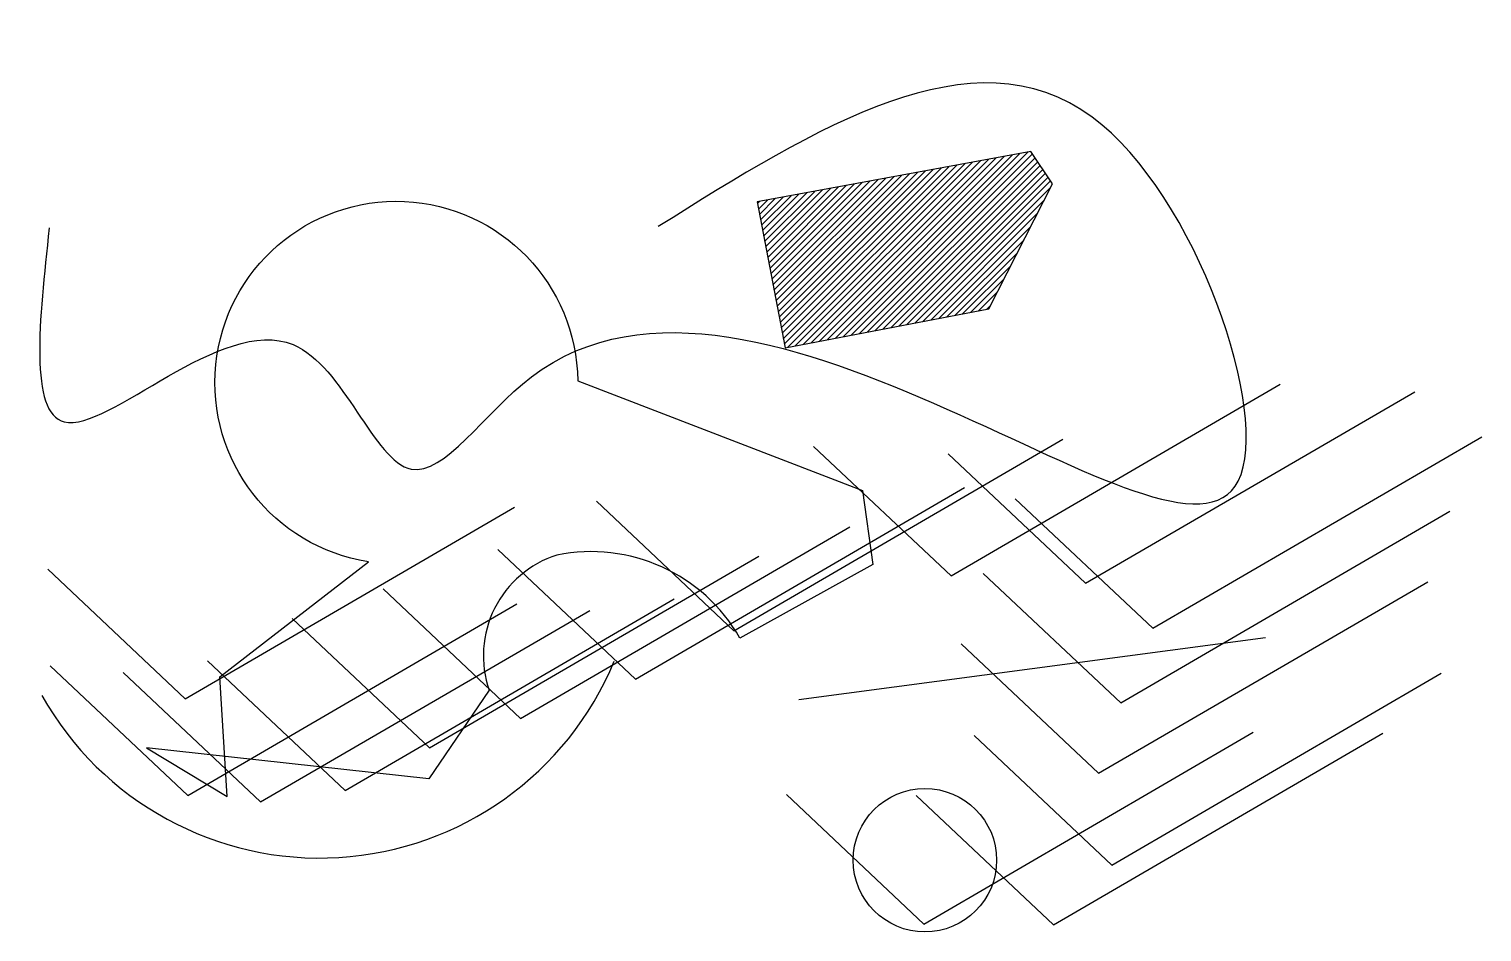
# Model space of a CAD drawing. Header units: metres. Extents: x -131 to 898, y -357 to 739.
# Drawn here: x -131 to 882, y 109 to 739 of the extents above; entities that cross this region are included whole.
import ezdxf

# ---------------------------------------------------------------- set-up
doc = ezdxf.new("R2010")
doc.units = ezdxf.units.M

msp = doc.modelspace()

# ---------------------------------------------------------------- hatches: boundary and pattern name
h = msp.add_hatch()
h.set_pattern_fill('ANSI31', color=256)
h.set_pattern_definition([(45, (0, 200), (-2.245064, 2.245064), [])])
h.paths.add_polyline_path([(396, 516.5), (538.1, 543.7), (582.4, 631), (567.4, 653.4), (376.5, 618.3)])

# ---------------------------------------------------------------- linework, layer by layer
for p, q in [((567.4, 653.4), (376.5, 618.3)), ((582.4, 631), (567.4, 653.4)), ((538.1, 543.7), (582.4, 631)), ((376.5, 618.3), (396, 516.5)), ((396, 516.5), (538.1, 543.7))]:
    msp.add_line(p, q)
msp.add_lwpolyline([(7.2, 203.6), (2, 287.1), (105.7, 367.4, -2.159499), (251.5, 493.6), (450.1, 417), (457.1, 365.6), (364.6, 314.2, 0.323138), (237, 372.1, 0.420216), (189.8, 277.8), (147.8, 216.1), (-49, 237.6)], format="xyb", close=True)
for points in [[(415.9, 447.8, 0), (511.7, 357.6, 0), (741.2, 491.2, 0)], [(509.7, 442.7, 0), (605.4, 352.4, 0), (834.9, 486, 0)], [(264.5, 409.6, 0), (360.3, 319.3, 0), (589.7, 452.9, 0)], [(556.5, 411.3, 0), (652.3, 321, 0), (881.7, 454.6, 0)], [(195.9, 375.9, 0), (291.7, 285.6, 0), (521.1, 419.2, 0)], [(-117.8, 362.2, 0), (-22, 271.9, 0), (207.4, 405.5, 0)], [(534.2, 359.3, 0), (630, 269, 0), (859.4, 402.7, 0)], [(115.9, 348.5, 0), (211.7, 258.2, 0), (441.1, 391.8, 0)], [(52.5, 327.9, 0), (148.2, 237.6, 0), (377.7, 371.2, 0)], [(518.8, 310.2, 0), (614.6, 219.9, 0), (844, 353.5, 0)], [(-116.1, 294.8, 0), (-20.3, 204.5, 0), (209.1, 338.1, 0)], [(-6.4, 298.2, 0), (89.4, 207.9, 0), (318.8, 341.5, 0)], [(-65.2, 290.2, 0), (30.5, 199.9, 0), (260, 333.5, 0)], [(527.9, 246.2, 0), (623.7, 155.9, 0), (853.2, 289.6, 0)], [(397.1, 205.1, 0), (492.8, 114.8, 0), (722.3, 248.5, 0)], [(487.4, 204.5, 0), (583.1, 114.3, 0), (812.6, 247.9, 0)]]:
    msp.add_polyline3d(points)
at = {"color": 3}
msp.add_polyline3d([(405.7, 271.4, 0), (730.9, 314.7, 0)], dxfattribs=at)
at = {"color": 1}
msp.add_circle((493.5, 159.3), 50, dxfattribs=at)
msp.add_arc((71.7, 382.9), 222.1, 209.3094, 337.5581)
msp.add_spline([(-116.8, 600.3), (-106.3, 464.9), (53.2, 518.8), (135.5, 432), (219.3, 496.3), (711.9, 423.7), (610.1, 677.4), (307.7, 601.1)], degree=3)

doc.saveas('drawing.dxf')
